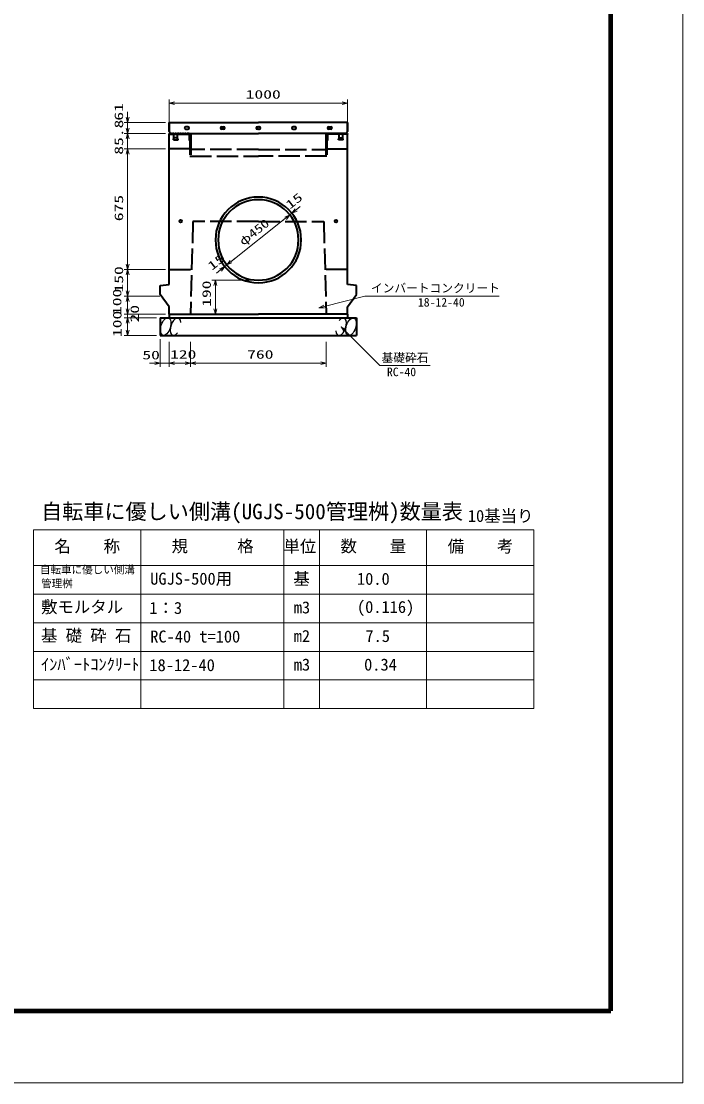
# Model space of a CAD drawing. Units: millimetres on the paper. Extents: x 0 to 841, y 0 to 594.
# Drawn here: x 655.9 to 841, y 0 to 297 of the extents above; entities that cross this region are included whole.
import ezdxf
from ezdxf.enums import TextEntityAlignment as Align

# ---------------------------------------------------------------- set-up
doc = ezdxf.new("R2010")
doc.units = ezdxf.units.MM
for name, pattern in [('DASHED', [7.5, 6, -1.5]), ('USER2', [2.709336, 0.338667, -0.338667, 0.338667, -0.338667, 0.338667, -0.338667, 0.338667, -0.338667]), ('USER3', [13.546668, 2.54, -0.846667, 2.54, -0.846667, 2.54, -0.846667, 2.54, -0.846667])]:
    doc.linetypes.add(name, pattern=pattern)
for name, color, linetype, lineweight in [('D-BMK-HTXT', 7, 'Continuous', 13), ('D-STR-DIM（寸法）', 7, 'Continuous', 13), ('D-STR-DIM（寸法）2', 7, 'Continuous', 13), ('D-STR-HTXT(基礎砕石-旗)', 7, 'Continuous', 13), ('D-STR-HTXT（旗上げ）', 7, 'Continuous', 13), ('D-STR-STRF(グリ)', 7, 'Continuous', 25), ('D-STR（構造物）', 1, 'Continuous', 35), ('D-TTL-LINE（区切線）', 7, 'Continuous', 18), ('D-TTL（外枠）', 2, 'Continuous', 140)]:
    doc.layers.add(name, color=color, linetype=linetype, lineweight=lineweight)
doc.styles.add('ＭＳ ゴシック', font='')
doc.styles.get('ＭＳ ゴシック').set_extended_font_data('MS Gothic')

# ---------------------------------------------------------------- blocks, each defined once
blk = doc.blocks.new('_Open30')
at = {"color": 7, "linetype": 'Continuous', "lineweight": 13}
for p, q in [((-1, 0.2679), (0, 0)), ((0, 0), (-1, -0.2679)), ((0, 0), (-1, 0))]:
    blk.add_line(p, q, dxfattribs=at)

msp = doc.modelspace()

# ---------------------------------------------------------------- linework, layer by layer
at = {"layer": 'D-BMK-HTXT'}
for p, q in [((659.307, 154.708), (659.307, 104.708)), ((659.307, 154.708), (799.307, 154.708)), ((689.307, 154.708), (689.307, 104.708)), ((729.307, 154.708), (729.307, 104.708)), ((739.307, 154.708), (739.307, 104.708)), ((769.307, 154.708), (769.307, 104.708)), ((799.307, 154.708), (799.307, 104.708)), ((659.307, 144.708), (799.307, 144.708)), ((659.307, 136.708), (799.307, 136.708)), ((659.307, 128.708), (799.307, 128.708)), ((659.307, 120.708), (799.307, 120.708)), ((659.307, 112.708), (799.307, 112.708)), ((659.307, 104.708), (799.307, 104.708))]:
    msp.add_line(p, q, dxfattribs=at)
at = {"layer": 'D-STR-DIM（寸法）'}
for p, q in [((685.633, 216.55), (685.633, 218.05)), ((693.715, 215.05), (684.633, 215.05)), ((693.715, 214.05), (684.633, 214.05)), ((693.715, 214.05), (684.633, 214.05)), ((685.633, 215.05), (685.633, 214.05)), ((685.633, 212.55), (685.633, 211.05)), ((685.633, 212.55), (685.633, 210.55)), ((693.715, 209.05), (684.633, 209.05)), ((697.215, 207.302), (697.215, 200.317)), ((697.215, 207.302), (697.215, 200.317)), ((703.215, 207.302), (703.215, 200.317)), ((703.215, 207.302), (703.215, 200.317)), ((741.215, 207.302), (741.215, 200.317)), ((697.215, 201.317), (694.715, 201.317)), ((701.715, 201.317), (698.715, 201.317)), ((698.715, 201.317), (700.215, 201.317)), ((704.715, 201.317), (739.715, 201.317))]:
    msp.add_line(p, q, dxfattribs=at)
at = {"layer": 'D-STR-DIM（寸法）2'}
for p, q in [((697.215, 266.59), (697.215, 275.073)), ((698.715, 274.073), (745.715, 274.073)), ((747.215, 266.59), (747.215, 275.073)), ((685.633, 270.14), (685.633, 271.64)), ((696.265, 268.64), (684.633, 268.64)), ((685.633, 268.64), (685.633, 265.59)), ((685.633, 267.09), (685.633, 268.59)), ((696.265, 265.59), (684.633, 265.59)), ((696.215, 265.59), (684.633, 265.59)), ((685.633, 265.59), (685.633, 261.3)), ((685.633, 264.09), (685.633, 262.59)), ((696.215, 261.3), (684.633, 261.3)), ((696.215, 261.3), (684.633, 261.3)), ((685.633, 259.8), (685.633, 258.3)), ((685.633, 259.8), (685.633, 229.05)), ((732.791, 244.19), (733.967, 245.122)), ((714.577, 229.74), (729.854, 241.859)), ((729.854, 241.859), (728.679, 240.927)), ((731.029, 242.792), (731.616, 243.258)), ((713.402, 228.808), (712.814, 228.342)), ((714.577, 229.74), (715.752, 230.672)), ((696.215, 227.55), (684.633, 227.55)), ((696.215, 227.55), (684.633, 227.55)), ((696.215, 227.55), (684.633, 227.55)), ((685.633, 221.55), (685.633, 226.05)), ((685.633, 221.55), (685.633, 226.05)), ((711.639, 227.41), (710.464, 226.477)), ((721.215, 224.55), (709.191, 224.55)), ((710.191, 223.05), (710.191, 216.55)), ((694.608, 220.05), (684.633, 220.05)), ((694.608, 220.05), (684.633, 220.05)), ((694.608, 220.05), (684.633, 220.05)), ((694.608, 220.05), (684.633, 220.05)), ((685.633, 216.55), (685.633, 218.55)), ((685.633, 216.55), (685.633, 218.55)), ((696.215, 215.05), (684.633, 215.05)), ((696.215, 215.05), (684.633, 215.05)), ((721.215, 215.05), (709.191, 215.05)), ((694.715, 208.05), (694.715, 200.317)), ((697.215, 206.302), (697.215, 200.317)), ((693.215, 201.317), (691.715, 201.317)), ((697.215, 201.317), (694.715, 201.317)), ((698.715, 201.317), (700.215, 201.317))]:
    msp.add_line(p, q, dxfattribs=at)
at = {"layer": 'D-STR-HTXT(基礎砕石-旗)'}
msp.add_lwpolyline([(770.282, 200.644), (756.178, 200.644), (746.455, 210.461)], dxfattribs=at)
at = {"layer": 'D-STR-HTXT（旗上げ）'}
msp.add_lwpolyline([(789.638, 220.098), (752.005, 220.05), (740.641, 217.185)], dxfattribs=at)
at = {"layer": 'D-STR-STRF(グリ)'}
for centre, major_axis in [((696.291, 211.573), (0.79, 2.421)), ((748.14, 211.526), (-0.79, -2.421))]:
    msp.add_ellipse(centre, major_axis=major_axis, ratio=0.5139, dxfattribs=at)
for centre, major_axis in [((699.031, 211.573), (0.79, 2.421)), ((745.399, 211.526), (-0.79, -2.421))]:
    msp.add_ellipse(centre, major_axis=major_axis, ratio=0.5139, start_param=5.3575563, end_param=10.3750652, dxfattribs=at)
at = {"layer": 'D-STR（構造物）'}
for p, q in [((697.265, 268.64), (697.565, 268.64)), ((697.265, 266.19), (697.265, 268.64)), ((697.265, 268.64), (697.265, 266.19)), ((697.265, 268.64), (722.215, 268.64)), ((697.265, 266.19), (697.265, 268.64)), ((702.49, 267.465), (701.94, 267.465)), ((711.94, 267.465), (712.49, 267.465)), ((721.94, 267.465), (722.215, 267.465)), ((747.165, 268.64), (722.215, 268.64)), ((722.49, 267.465), (722.215, 267.465)), ((732.49, 267.465), (731.94, 267.465)), ((741.94, 267.465), (742.49, 267.465)), ((747.165, 268.64), (746.865, 268.64)), ((747.165, 266.19), (747.165, 268.64)), ((747.165, 268.64), (747.165, 266.19)), ((747.165, 266.19), (747.165, 268.64)), ((697.215, 265.59), (722.215, 265.59)), ((697.215, 223.3), (697.215, 265.59)), ((701.94, 266.765), (702.49, 266.765)), ((712.49, 266.765), (711.94, 266.765)), ((722.215, 266.765), (721.94, 266.765)), ((722.215, 266.765), (722.49, 266.765)), ((747.215, 265.59), (722.215, 265.59)), ((731.94, 266.765), (732.49, 266.765)), ((742.49, 266.765), (741.94, 266.765)), ((747.215, 223.3), (747.215, 265.59)), ((694.715, 223.05), (697.215, 223.3)), ((694.715, 220.55), (694.715, 223.05)), ((749.715, 223.05), (747.215, 223.3)), ((749.715, 220.55), (749.715, 223.05)), ((697.215, 217.05), (694.715, 220.55)), ((747.215, 217.05), (749.715, 220.55)), ((697.215, 215.05), (697.215, 217.05)), ((747.215, 215.05), (747.215, 217.05)), ((694.715, 214.05), (749.715, 214.05)), ((694.715, 214.05), (694.715, 209.05)), ((694.715, 214.05), (749.715, 214.05)), ((697.215, 215.05), (722.215, 215.05)), ((697.215, 215.05), (697.215, 214.05)), ((747.215, 215.05), (722.215, 215.05)), ((747.215, 215.05), (747.215, 214.05)), ((749.715, 214.05), (749.715, 209.05)), ((694.715, 209.05), (749.715, 209.05))]:
    msp.add_line(p, q, dxfattribs=at)
at = {"layer": 'D-STR（構造物）', "linetype": 'USER2'}
for p, q in [((697.265, 265.59), (697.265, 265.365)), ((702.64, 265.59), (697.59, 265.59)), ((741.79, 265.59), (746.84, 265.59)), ((747.165, 265.59), (747.165, 265.365))]:
    msp.add_line(p, q, dxfattribs=at)
at = {"layer": 'D-STR（構造物）', "linetype": 'DASHED'}
for p, q in [((697.265, 265.365), (702.64, 265.365)), ((698.565, 264.09), (698.565, 265.59)), ((699.49, 264.34), (698.69, 264.34)), ((699.615, 264.09), (699.615, 265.59)), ((702.865, 265.14), (702.865, 263.59)), ((703.09, 265.59), (703.09, 259.214)), ((703.315, 265.59), (703.315, 259.214)), ((741.115, 265.59), (741.115, 259.214)), ((741.34, 265.59), (741.34, 259.214)), ((741.565, 265.14), (741.565, 263.59)), ((747.165, 265.365), (741.79, 265.365)), ((744.815, 264.09), (744.815, 265.59)), ((744.94, 264.34), (745.74, 264.34)), ((745.865, 264.09), (745.865, 265.59)), ((698.44, 264.09), (698.565, 264.09)), ((698.44, 263.84), (698.44, 264.09)), ((698.44, 263.84), (699.74, 263.84)), ((699.74, 264.09), (699.615, 264.09)), ((699.74, 263.84), (699.74, 264.09)), ((702.865, 263.59), (703.09, 263.59)), ((741.565, 263.59), (741.34, 263.59)), ((744.69, 264.09), (744.815, 264.09)), ((744.69, 263.84), (744.69, 264.09)), ((745.99, 263.84), (744.69, 263.84)), ((745.99, 264.09), (745.865, 264.09)), ((745.99, 263.84), (745.99, 264.09)), ((703.315, 261.3), (697.215, 261.3)), ((722.215, 261.116), (703.09, 261.116)), ((703.09, 259.214), (722.215, 259.214)), ((722.215, 261.116), (741.34, 261.116)), ((741.34, 259.214), (722.215, 259.214)), ((741.115, 261.3), (747.215, 261.3)), ((703.927, 240.95), (703.215, 215.05)), ((722.215, 240.95), (703.927, 240.95)), ((722.215, 240.95), (740.503, 240.95)), ((740.503, 240.95), (741.215, 215.05)), ((697.215, 227.55), (703.559, 227.55)), ((747.215, 227.55), (740.872, 227.55))]:
    msp.add_line(p, q, dxfattribs=at)
at = {"layer": 'D-STR（構造物）', "linetype": 'USER3'}
for p, q in [((703.09, 265.59), (705.59, 265.59)), ((741.34, 265.59), (738.84, 265.59))]:
    msp.add_line(p, q, dxfattribs=at)
at = {"layer": 'D-STR（構造物）'}
for centre in [(700.465, 241.05), (743.965, 241.05)]:
    msp.add_circle(centre, 0.375, dxfattribs=at)
for centre, radius, start, end in [((701.94, 267.115), 0.35, 90, 270), ((702.49, 267.115), 0.35, 270, 90), ((711.94, 267.115), 0.35, 90, 270), ((712.49, 267.115), 0.35, 270, 90), ((721.94, 267.115), 0.35, 90, 270), ((722.49, 267.115), 0.35, 270, 90), ((731.94, 267.115), 0.35, 90, 270), ((732.49, 267.115), 0.35, 270, 90), ((741.94, 267.115), 0.35, 90, 270), ((742.49, 267.115), 0.35, 270, 90), ((697.865, 266.19), 0.6, 180, 270), ((746.565, 266.19), 0.6, 270, 0), ((722.215, 235.8), 12, 90.00015, 270), ((722.215, 235.8), 11.25, 90.00015, 270), ((722.215, 235.8), 12, 270, 89.99985), ((722.215, 235.8), 11.25, 270, 89.99985)]:
    msp.add_arc(centre, radius, start, end, dxfattribs=at)
at = {"layer": 'D-STR（構造物）', "linetype": 'DASHED'}
for centre, radius, start, end in [((702.64, 265.14), 0.45, 0, 90), ((702.64, 265.14), 0.225, 0, 90), ((741.79, 265.14), 0.45, 90, 180), ((741.79, 265.14), 0.225, 90, 180)]:
    msp.add_arc(centre, radius, start, end, dxfattribs=at)
at = {"layer": 'D-TTL-LINE（区切線）'}
for p, q in [((841, 0), (841, 594)), ((0, 0), (841, 0))]:
    msp.add_line(p, q, dxfattribs=at)
at = {"layer": 'D-TTL（外枠）'}
for p, q in [((820.9, 20.1), (820.9, 573.9)), ((20.1, 20.1), (820.9, 20.1))]:
    msp.add_line(p, q, dxfattribs=at)

# ---------------------------------------------------------------- block references
at = {"layer": 'D-STR-DIM（寸法）', "xscale": 1.5, "yscale": 1.5}
for p, rotation in [((685.633, 215.05), 270), ((685.633, 214.05), 90), ((685.633, 214.05), 90), ((685.633, 209.05), 270), ((697.215, 201.317), 180), ((697.215, 201.317), 180), ((703.215, 201.317), 180)]:
    msp.add_blockref('_Open30', p, dxfattribs=dict(at, rotation=rotation))
for p in [(703.215, 201.317), (741.215, 201.317)]:
    msp.add_blockref('_Open30', p, dxfattribs=at)
at = {"layer": 'D-STR-DIM（寸法）2', "xscale": 1.5, "yscale": 1.5}
for p, rotation in [((697.215, 274.073), 180), ((685.633, 268.64), 270), ((685.633, 265.59), 270), ((685.633, 265.59), 90), ((685.633, 261.3), 90), ((685.633, 261.3), 90), ((731.616, 243.258), 218.42572), ((731.029, 242.792), 38.42572), ((731.029, 242.792), 38.42572), ((685.633, 227.55), 270), ((713.402, 228.808), 218.42572), ((713.402, 228.808), 218.42572), ((685.633, 227.55), 90), ((685.633, 227.55), 90), ((712.814, 228.342), 38.42572), ((710.191, 224.55), 90), ((685.633, 220.05), 270), ((685.633, 220.05), 270), ((685.633, 220.05), 90), ((685.633, 220.05), 90), ((685.633, 215.05), 270), ((685.633, 215.05), 270), ((710.191, 215.05), 270), ((697.215, 201.317), 180)]:
    msp.add_blockref('_Open30', p, dxfattribs=dict(at, rotation=rotation))
for p in [(747.215, 274.073), (694.715, 201.317)]:
    msp.add_blockref('_Open30', p, dxfattribs=at)
at = {"layer": 'D-STR-HTXT(基礎砕石-旗)', "xscale": 1.5, "yscale": 1.5, "rotation": 134.72505}
msp.add_blockref('_Open30', (745.399, 211.526), dxfattribs=at)
at = {"layer": 'D-STR-HTXT（旗上げ）', "xscale": 1.5, "yscale": 1.5, "rotation": 194.1476}
msp.add_blockref('_Open30', (739.187, 216.819), dxfattribs=at)

# ---------------------------------------------------------------- texts
at = {"layer": 'D-BMK-HTXT', "style": 'ＭＳ ゴシック'}
for s, height, p in [('自転車に優しい側溝(UGJS-500管理桝)数量表', 4.33, (661.428, 156.371)), ('10基当り', 3.367, (780.847, 155.904)), ('名\u3000\u3000称', 3.367, (665.144, 147.426)), ('規\u3000\u3000\u3000格', 3.367, (697.948, 147.444)), ('単位', 3.367, (729.259, 147.408)), ('数\u3000\u3000量', 3.367, (745.197, 147.444)), ('備\u3000\u3000考', 3.367, (775.215, 147.404)), ('自転車に優しい側溝', 2.165, (661.09, 141.812)), ('UGJS-500用', 3.367, (691.956, 138.345)), ('基', 3.367, (732.024, 138.346)), ('10.0', 3.367, (749.821, 138.31)), ('管理桝', 2.165, (661.421, 137.937)), ('敷モルタル', 3.367, (661.413, 130.452)), ('1：3', 3.367, (691.724, 130.158)), ('m3', 3.367, (732.131, 130.31)), ('(0.116)', 3.367, (749.818, 130.427)), ('基 礎 砕 石', 3.367, (661.413, 122.417)), ('RC-40 t=100', 3.367, (691.956, 122.158)), ('m2', 3.367, (732.123, 122.31)), ('7.5', 3.367, (752.187, 122.31)), ('ｲﾝﾊﾞｰﾄｺﾝｸﾘｰﾄ', 3.367, (661.395, 114.382)), ('18-12-40', 3.367, (691.724, 114.158)), ('m3', 3.367, (732.131, 114.31)), ('0.34', 3.367, (751.819, 114.31))]:
    msp.add_text(s, height=height, dxfattribs=at).set_placement(p, align=Align.BOTTOM_LEFT)
at = {"layer": 'D-STR-DIM（寸法）', "style": 'ＭＳ ゴシック', "width": 1.5}
for s, p in [('20', (689.534, 212.718)), ('100', (684.645, 208.638))]:
    msp.add_text(s, height=2.405, rotation=90, dxfattribs=at).set_placement(p, align=Align.BOTTOM_LEFT)
for s, p in [('120', (697.507, 201.855)), ('760', (719.09, 201.855))]:
    msp.add_text(s, height=2.405, dxfattribs=at).set_placement(p, align=Align.BOTTOM_LEFT)
at = {"layer": 'D-STR-DIM（寸法）2', "style": 'ＭＳ ゴシック', "width": 1.5}
for s, p in [('1000', (718.674, 274.61)), ('50', (689.752, 201.683))]:
    msp.add_text(s, height=2.405, dxfattribs=at).set_placement(p, align=Align.BOTTOM_LEFT)
at = {"layer": 'D-STR-DIM（寸法）2', "style": 'ＭＳ ゴシック'}
for s, rotation, width, p in [('61', 90, 1.5, (685.09, 269.179)), ('85.8', 90, 1.5, (685.096, 259.653)), ('675', 90, 1.5, (685.096, 241.045)), ('15', 38.426, 1.5, (731.48, 243.702)), ('φ450', 38.426, 1.3, (718.454, 233.502)), ('15', 38.426, 1.5, (709.649, 226.566)), ('150', 90, 1.5, (685.096, 221.091)), ('150', 90, 1.5, (685.096, 221.091)), ('190', 90, 1.5, (709.653, 217.091)), ('100', 90, 1.5, (684.6, 214.802)), ('100', 90, 1.5, (684.6, 214.802))]:
    msp.add_text(s, height=2.405, rotation=rotation, dxfattribs=dict(at, width=width)).set_placement(p, align=Align.BOTTOM_LEFT)
at = {"layer": 'D-STR-HTXT(基礎砕石-旗)', "style": 'ＭＳ ゴシック'}
for s, p in [('基礎砕石', (756.714, 200.953)), ('RC-40', (758.201, 196.967))]:
    msp.add_text(s, height=2.405, dxfattribs=at).set_placement(p, align=Align.BOTTOM_LEFT)
at = {"layer": 'D-STR-HTXT（旗上げ）', "style": 'ＭＳ ゴシック'}
for s, p in [('インバートコンクリート', (753.734, 220.394)), ('18-12-40', (766.877, 216.447))]:
    msp.add_text(s, height=2.405, dxfattribs=at).set_placement(p, align=Align.BOTTOM_LEFT)

doc.saveas('drawing.dxf')
